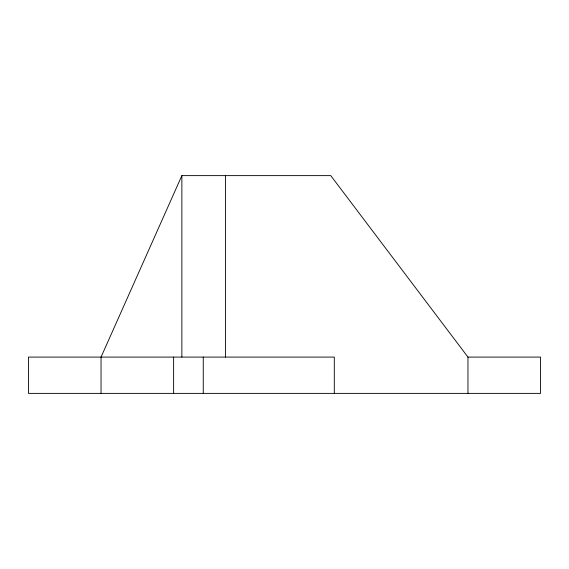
<?xml version="1.0" encoding="UTF-8"?>
<svg xmlns="http://www.w3.org/2000/svg" width="569" height="569" viewBox="0 0 569 569"><rect width="100%" height="100%" fill="white"/><g stroke="black" fill="none" stroke-linecap="round" stroke-linejoin="round"><path stroke-width="0.85" d="M467.96 393.378L467.96 357.09L330.76 175.622L181.867 175.622L101.04 357.09L101.04 393.378M467.96 357.09L540.55 357.09L540.55 393.378L28.45 393.378L28.45 357.09L334.302 357.09L334.302 393.378M225.416 175.622L225.416 357.09M203.254 357.09L203.254 393.378M181.867 175.622L181.867 357.09M173.623 357.09L173.623 393.378"/></g></svg>
